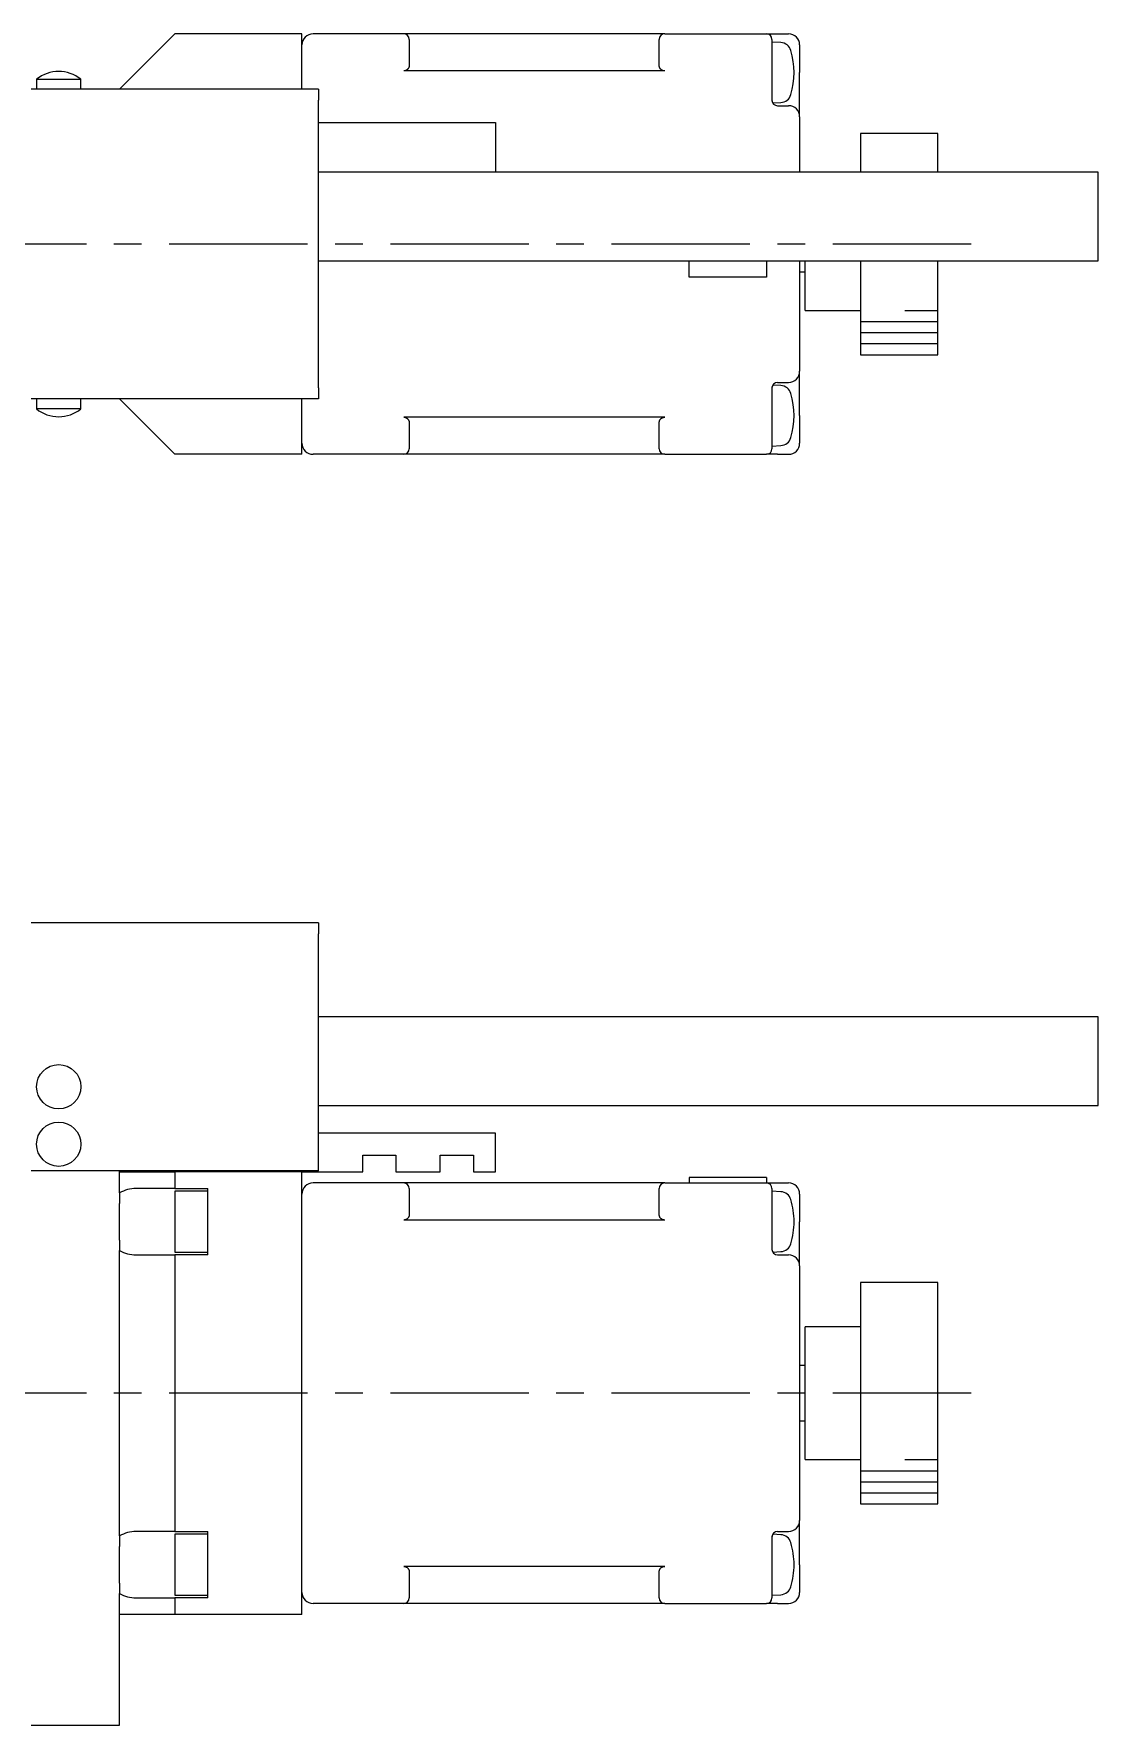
# Model space of a CAD drawing. Extents: x 28 to 598, y 17 to 379.
# Drawn here: x 193.5 to 289.7, y 226.2 to 379 of the extents above; entities that cross this region are included whole.
import ezdxf

# ---------------------------------------------------------------- set-up
doc = ezdxf.new("R2010")
doc.units = 0
doc.header["$LTSCALE"] = 10
doc.linetypes.add('CENTER', pattern=[2, 1.25, -0.25, 0.25, -0.25])
for name, color, linetype in [('1', 7, 'CONTINUOUS'), ('11', 7, 'CONTINUOUS'), ('2', 7, 'CONTINUOUS')]:
    doc.layers.add(name, color=color, linetype=linetype)

msp = doc.modelspace()

# ---------------------------------------------------------------- linework, layer by layer
at = {"layer": '1', "color": 7, "linetype": 'CONTINUOUS'}
for p, q in [((206.250001, 379), (201.250001, 374)), ((217.750001, 379), (206.250001, 379)), ((217.750001, 374), (217.750001, 379)), ((226.950001, 379), (218.750001, 379)), ((250.550001, 379), (226.950001, 379)), ((227.450001, 378.5), (227.450001, 377)), ((250.050001, 377), (250.050001, 378.5)), ((250.550001, 379), (259.750001, 379)), ((259.750001, 379), (260.750001, 379)), ((260.250001, 378.5), (260.250001, 377)), ((261.053725, 378.207879), (260.250001, 378.25)), ((260.750001, 379), (261.750001, 379)), ((262.750001, 378), (262.750001, 375.5)), ((227.435017, 376.026742), (227.428471, 376.00309)), ((227.440394, 376.050687), (227.435017, 376.026742)), ((227.444589, 376.074867), (227.440394, 376.050687)), ((227.447593, 376.099224), (227.444589, 376.074867)), ((227.449399, 376.123698), (227.447593, 376.099224)), ((227.450001, 376.148232), (227.449399, 376.123698)), ((227.450001, 377), (227.450001, 376.148232)), ((250.050001, 376.148232), (250.050001, 377)), ((250.050603, 376.123698), (250.050001, 376.148232)), ((250.052409, 376.099224), (250.050603, 376.123698)), ((250.055413, 376.074867), (250.052409, 376.099224)), ((250.059608, 376.050687), (250.055413, 376.074867)), ((250.064985, 376.026742), (250.059608, 376.050687)), ((250.071531, 376.00309), (250.064985, 376.026742)), ((260.250001, 377), (260.250001, 372.914214)), ((193.750001, 374.897999), (197.749919, 374.897999)), ((193.750001, 374.897999), (193.750001, 374)), ((197.750001, 374), (197.750001, 374.897999)), ((226.974535, 375.648835), (226.950001, 375.648232)), ((250.550001, 375.648232), (226.950001, 375.648232)), ((226.99901, 375.65064), (226.974535, 375.648835)), ((227.023366, 375.653644), (226.99901, 375.65064)), ((227.047546, 375.65784), (227.023366, 375.653644)), ((227.071491, 375.663217), (227.047546, 375.65784)), ((227.095143, 375.669762), (227.071491, 375.663217)), ((227.118446, 375.67746), (227.095143, 375.669762)), ((227.141343, 375.686293), (227.118446, 375.67746)), ((227.163779, 375.696238), (227.141343, 375.686293)), ((227.185699, 375.707272), (227.163779, 375.696238)), ((227.207052, 375.719368), (227.185699, 375.707272)), ((227.227786, 375.732497), (227.207052, 375.719368)), ((227.247851, 375.746629), (227.227786, 375.732497)), ((227.267198, 375.761727), (227.247851, 375.746629)), ((227.285781, 375.777757), (227.267198, 375.761727)), ((227.303554, 375.794679), (227.285781, 375.777757)), ((227.320477, 375.812453), (227.303554, 375.794679)), ((227.336506, 375.831036), (227.320477, 375.812453)), ((227.351605, 375.850383), (227.336506, 375.831036)), ((227.365736, 375.870447), (227.351605, 375.850383)), ((227.378865, 375.891181), (227.365736, 375.870447)), ((227.390962, 375.912534), (227.378865, 375.891181)), ((227.401996, 375.934455), (227.390962, 375.912534)), ((227.411941, 375.956891), (227.401996, 375.934455)), ((227.420773, 375.979787), (227.411941, 375.956891)), ((227.428471, 376.00309), (227.420773, 375.979787)), ((250.079229, 375.979787), (250.071531, 376.00309)), ((250.088061, 375.956891), (250.079229, 375.979787)), ((250.098006, 375.934455), (250.088061, 375.956891)), ((250.10904, 375.912534), (250.098006, 375.934455)), ((250.121137, 375.891181), (250.10904, 375.912534)), ((250.134266, 375.870447), (250.121137, 375.891181)), ((250.148397, 375.850383), (250.134266, 375.870447)), ((250.163496, 375.831036), (250.148397, 375.850383)), ((250.179525, 375.812453), (250.163496, 375.831036)), ((250.196448, 375.794679), (250.179525, 375.812453)), ((250.214222, 375.777757), (250.196448, 375.794679)), ((250.232804, 375.761727), (250.214222, 375.777757)), ((250.252151, 375.746629), (250.232804, 375.761727)), ((250.272216, 375.732497), (250.252151, 375.746629)), ((250.29295, 375.719368), (250.272216, 375.732497)), ((250.314303, 375.707272), (250.29295, 375.719368)), ((250.336223, 375.696238), (250.314303, 375.707272)), ((250.358659, 375.686293), (250.336223, 375.696238)), ((250.381556, 375.67746), (250.358659, 375.686293)), ((250.404859, 375.669762), (250.381556, 375.67746)), ((250.428511, 375.663217), (250.404859, 375.669762)), ((250.452456, 375.65784), (250.428511, 375.663217)), ((250.476636, 375.653644), (250.452456, 375.65784)), ((250.500992, 375.65064), (250.476636, 375.653644)), ((250.525467, 375.648835), (250.500992, 375.65064)), ((250.550001, 375.648232), (250.525467, 375.648835)), ((262.750001, 371.5), (262.750001, 375.5)), ((219.250001, 374), (193.250001, 374)), ((219.250001, 374), (219.250001, 373)), ((219.250001, 347), (219.250001, 373)), ((260.315038, 372.753408), (261.053725, 372.792121)), ((260.750001, 372.5), (261.750001, 372.5)), ((262.750001, 371.5), (262.750001, 366.5)), ((219.250001, 371), (235.250001, 371)), ((235.250001, 371), (235.250001, 366.5)), ((268.250001, 370), (268.250001, 366.5)), ((275.250001, 370), (268.250001, 370)), ((275.250001, 366.5), (275.250001, 370)), ((289.749999, 366.5), (219.250001, 366.5)), ((289.749999, 362.5), (289.749999, 366.5)), ((289.749999, 358.5), (289.749999, 362.5)), ((219.250001, 358.5), (289.749999, 358.5)), ((252.750001, 357), (252.750001, 358.5)), ((259.750001, 358.5), (259.750001, 357)), ((262.750001, 358.5), (262.750001, 348.5)), ((263.250001, 354), (263.250001, 358.5)), ((268.250001, 358.5), (268.250001, 350)), ((275.250001, 350), (275.250001, 358.5)), ((259.750001, 357), (252.750001, 357)), ((262.750001, 357.5), (263.250001, 357.5)), ((263.250001, 354), (268.250001, 354)), ((262.750001, 344.5), (262.750001, 348.5)), ((268.250001, 350), (275.250001, 350)), ((219.250001, 347), (219.250001, 346)), ((260.250001, 347.085786), (260.250001, 343)), ((261.053725, 347.207879), (260.315038, 347.246592)), ((260.750001, 347.5), (261.750001, 347.5)), ((219.250001, 346), (193.250001, 346)), ((193.750001, 346), (193.750001, 345.102001)), ((197.750001, 345.102001), (197.750001, 346)), ((201.250001, 346), (206.250001, 341)), ((217.750001, 341), (217.750001, 346)), ((197.750001, 345.102001), (193.750001, 345.102001)), ((250.550001, 344.351768), (226.950001, 344.351768)), ((226.950001, 344.351768), (226.974535, 344.351165)), ((226.974535, 344.351165), (226.99901, 344.34936)), ((226.99901, 344.34936), (227.023366, 344.346356)), ((227.023366, 344.346356), (227.047546, 344.34216)), ((227.047546, 344.34216), (227.071491, 344.336783)), ((227.071491, 344.336783), (227.095143, 344.330238)), ((227.095143, 344.330238), (227.118446, 344.32254)), ((227.118446, 344.32254), (227.141343, 344.313707)), ((227.141343, 344.313707), (227.163779, 344.303762)), ((227.163779, 344.303762), (227.185699, 344.292728)), ((227.185699, 344.292728), (227.207052, 344.280632)), ((227.207052, 344.280632), (227.227786, 344.267503)), ((227.227786, 344.267503), (227.247851, 344.253371)), ((227.247851, 344.253371), (227.267198, 344.238273)), ((227.267198, 344.238273), (227.285781, 344.222243)), ((227.285781, 344.222243), (227.303554, 344.205321)), ((227.303554, 344.205321), (227.320477, 344.187547)), ((227.320477, 344.187547), (227.336506, 344.168964)), ((227.336506, 344.168964), (227.351605, 344.149617)), ((227.351605, 344.149617), (227.365736, 344.129553)), ((227.365736, 344.129553), (227.378865, 344.108819)), ((227.378865, 344.108819), (227.390962, 344.087466)), ((227.390962, 344.087466), (227.401996, 344.065545)), ((227.401996, 344.065545), (227.411941, 344.043109)), ((227.411941, 344.043109), (227.420773, 344.020213)), ((227.420773, 344.020213), (227.428471, 343.99691)), ((227.428471, 343.99691), (227.435017, 343.973258)), ((227.435017, 343.973258), (227.440394, 343.949313)), ((227.440394, 343.949313), (227.444589, 343.925133)), ((227.444589, 343.925133), (227.447593, 343.900776)), ((250.052409, 343.900776), (250.055413, 343.925133)), ((250.055413, 343.925133), (250.059608, 343.949313)), ((250.059608, 343.949313), (250.064985, 343.973258)), ((250.064985, 343.973258), (250.071531, 343.99691)), ((250.071531, 343.99691), (250.079229, 344.020213)), ((250.079229, 344.020213), (250.088061, 344.043109)), ((250.088061, 344.043109), (250.098006, 344.065545)), ((250.098006, 344.065545), (250.10904, 344.087466)), ((250.10904, 344.087466), (250.121137, 344.108819)), ((250.121137, 344.108819), (250.134266, 344.129553)), ((250.134266, 344.129553), (250.148397, 344.149617)), ((250.148397, 344.149617), (250.163496, 344.168964)), ((250.163496, 344.168964), (250.179525, 344.187547)), ((250.179525, 344.187547), (250.196448, 344.205321)), ((250.196448, 344.205321), (250.214222, 344.222243)), ((250.214222, 344.222243), (250.232804, 344.238273)), ((250.232804, 344.238273), (250.252151, 344.253371)), ((250.252151, 344.253371), (250.272216, 344.267503)), ((250.272216, 344.267503), (250.29295, 344.280632)), ((250.29295, 344.280632), (250.314303, 344.292728)), ((250.314303, 344.292728), (250.336223, 344.303762)), ((250.336223, 344.303762), (250.358659, 344.313707)), ((250.358659, 344.313707), (250.381556, 344.32254)), ((250.381556, 344.32254), (250.404859, 344.330238)), ((250.404859, 344.330238), (250.428511, 344.336783)), ((250.428511, 344.336783), (250.452456, 344.34216)), ((250.452456, 344.34216), (250.476636, 344.346356)), ((250.476636, 344.346356), (250.500992, 344.34936)), ((250.500992, 344.34936), (250.525467, 344.351165)), ((250.525467, 344.351165), (250.550001, 344.351768)), ((262.750001, 344.5), (262.750001, 342)), ((227.447593, 343.900776), (227.449399, 343.876302)), ((227.449399, 343.876302), (227.450001, 343.851768)), ((227.450001, 343.851768), (227.450001, 343)), ((227.450001, 343), (227.450001, 341.5)), ((250.050001, 343.851768), (250.050603, 343.876302)), ((250.050001, 343), (250.050001, 343.851768)), ((250.050001, 341.5), (250.050001, 343)), ((250.050603, 343.876302), (250.052409, 343.900776)), ((260.250001, 343), (260.250001, 341.5)), ((217.750001, 341), (206.250001, 341)), ((226.950001, 341), (218.750001, 341)), ((250.550001, 341), (226.950001, 341)), ((250.550001, 341), (259.750001, 341)), ((260.750001, 341), (259.750001, 341)), ((260.250001, 341.75), (261.053725, 341.792121)), ((260.750001, 341), (261.750001, 341)), ((219.250001, 298.65), (193.250001, 298.65)), ((219.250001, 298.65), (219.250001, 297.65)), ((219.250001, 276.25), (219.250001, 297.65)), ((289.749999, 290.15), (219.250001, 290.15)), ((289.749999, 282.15), (289.749999, 290.15)), ((219.250001, 282.15), (289.749999, 282.15)), ((235.250001, 279.65), (219.250001, 279.65)), ((235.250001, 276.15), (235.250001, 279.65)), ((223.250001, 277.65), (226.250001, 277.65)), ((223.250001, 276.15), (223.250001, 277.65)), ((226.250001, 277.65), (226.250001, 276.15)), ((230.250001, 277.65), (233.250001, 277.65)), ((230.250001, 276.15), (230.250001, 277.65)), ((233.250001, 277.65), (233.250001, 276.15)), ((219.250001, 276.25), (193.250001, 276.25)), ((201.250001, 276.15), (201.250001, 276.25)), ((201.250001, 274.248076), (201.250001, 276.15)), ((201.250001, 276.15), (206.250001, 276.15)), ((206.250001, 276.15), (206.250001, 274.65)), ((217.750001, 276.15), (206.250001, 276.15)), ((207.250001, 276.15), (207.250001, 276.25)), ((217.750001, 236.15), (217.750001, 276.15)), ((217.750001, 276.15), (223.250001, 276.15)), ((226.950001, 275.15), (218.750001, 275.15)), ((226.250001, 276.15), (230.250001, 276.15)), ((250.550001, 275.15), (226.950001, 275.15)), ((233.250001, 276.15), (235.250001, 276.15)), ((250.550001, 275.15), (259.750001, 275.15)), ((252.750001, 275.65), (252.750001, 275.15)), ((259.750001, 275.65), (252.750001, 275.65)), ((259.750001, 275.65), (259.750001, 275.15)), ((259.750001, 275.15), (260.750001, 275.15)), ((260.750001, 275.15), (261.750001, 275.15)), ((201.250001, 274.248076), (201.250001, 273.308312)), ((206.250001, 274.65), (202.750001, 274.65)), ((206.250001, 274.65), (209.250001, 274.65)), ((206.250001, 274.4), (206.250001, 271.65)), ((206.250001, 274.4), (206.250001, 268.9)), ((209.250001, 274.4), (206.250001, 274.4)), ((209.250001, 268.65), (209.250001, 274.65)), ((227.450001, 274.65), (227.450001, 273.15)), ((250.050001, 273.15), (250.050001, 274.65)), ((260.250001, 274.65), (260.250001, 273.15)), ((261.053725, 274.357879), (260.250001, 274.4)), ((262.750001, 274.15), (262.750001, 271.65)), ((201.250001, 269.991688), (201.250001, 273.308312)), ((227.401996, 272.084455), (227.390962, 272.062534)), ((227.411941, 272.106891), (227.401996, 272.084455)), ((227.420773, 272.129787), (227.411941, 272.106891)), ((227.428471, 272.15309), (227.420773, 272.129787)), ((227.435017, 272.176742), (227.428471, 272.15309)), ((227.440394, 272.200687), (227.435017, 272.176742)), ((227.444589, 272.224867), (227.440394, 272.200687)), ((227.447593, 272.249224), (227.444589, 272.224867)), ((227.449399, 272.273698), (227.447593, 272.249224)), ((227.450001, 272.298232), (227.449399, 272.273698)), ((227.450001, 273.15), (227.450001, 272.298232)), ((250.050001, 272.298232), (250.050001, 273.15)), ((250.050603, 272.273698), (250.050001, 272.298232)), ((250.052409, 272.249224), (250.050603, 272.273698)), ((250.055413, 272.224867), (250.052409, 272.249224)), ((250.059608, 272.200687), (250.055413, 272.224867)), ((250.064985, 272.176742), (250.059608, 272.200687)), ((250.071531, 272.15309), (250.064985, 272.176742)), ((250.079229, 272.129787), (250.071531, 272.15309)), ((250.088061, 272.106891), (250.079229, 272.129787)), ((250.098006, 272.084455), (250.088061, 272.106891)), ((250.10904, 272.062534), (250.098006, 272.084455)), ((260.250001, 273.15), (260.250001, 269.064214)), ((206.250001, 271.65), (206.250001, 268.9)), ((226.974535, 271.798835), (226.950001, 271.798232)), ((250.550001, 271.798232), (226.950001, 271.798232)), ((226.99901, 271.80064), (226.974535, 271.798835)), ((227.023366, 271.803644), (226.99901, 271.80064)), ((227.047546, 271.80784), (227.023366, 271.803644)), ((227.071491, 271.813217), (227.047546, 271.80784)), ((227.095143, 271.819762), (227.071491, 271.813217)), ((227.118446, 271.82746), (227.095143, 271.819762)), ((227.141343, 271.836293), (227.118446, 271.82746)), ((227.163779, 271.846238), (227.141343, 271.836293)), ((227.185699, 271.857272), (227.163779, 271.846238)), ((227.207052, 271.869368), (227.185699, 271.857272)), ((227.227786, 271.882497), (227.207052, 271.869368)), ((227.247851, 271.896629), (227.227786, 271.882497)), ((227.267198, 271.911727), (227.247851, 271.896629)), ((227.285781, 271.927757), (227.267198, 271.911727)), ((227.303554, 271.944679), (227.285781, 271.927757)), ((227.320477, 271.962453), (227.303554, 271.944679)), ((227.336506, 271.981036), (227.320477, 271.962453)), ((227.351605, 272.000383), (227.336506, 271.981036)), ((227.365736, 272.020447), (227.351605, 272.000383)), ((227.378865, 272.041181), (227.365736, 272.020447)), ((227.390962, 272.062534), (227.378865, 272.041181)), ((250.121137, 272.041181), (250.10904, 272.062534)), ((250.134266, 272.020447), (250.121137, 272.041181)), ((250.148397, 272.000383), (250.134266, 272.020447)), ((250.163496, 271.981036), (250.148397, 272.000383)), ((250.179525, 271.962453), (250.163496, 271.981036)), ((250.196448, 271.944679), (250.179525, 271.962453)), ((250.214222, 271.927757), (250.196448, 271.944679)), ((250.232804, 271.911727), (250.214222, 271.927757)), ((250.252151, 271.896629), (250.232804, 271.911727)), ((250.272216, 271.882497), (250.252151, 271.896629)), ((250.29295, 271.869368), (250.272216, 271.882497)), ((250.314303, 271.857272), (250.29295, 271.869368)), ((250.336223, 271.846238), (250.314303, 271.857272)), ((250.358659, 271.836293), (250.336223, 271.846238)), ((250.381556, 271.82746), (250.358659, 271.836293)), ((250.404859, 271.819762), (250.381556, 271.82746)), ((250.428511, 271.813217), (250.404859, 271.819762)), ((250.452456, 271.80784), (250.428511, 271.813217)), ((250.476636, 271.803644), (250.452456, 271.80784)), ((250.500992, 271.80064), (250.476636, 271.803644)), ((250.525467, 271.798835), (250.500992, 271.80064)), ((250.550001, 271.798232), (250.525467, 271.798835)), ((262.750001, 267.65), (262.750001, 271.65)), ((201.250001, 269.991688), (201.250001, 269.051924)), ((201.250001, 243.248076), (201.250001, 269.051924)), ((202.750001, 268.65), (206.250001, 268.65)), ((206.250001, 268.9), (209.250001, 268.9)), ((206.250001, 268.65), (206.250001, 243.65)), ((209.250001, 268.65), (206.250001, 268.65)), ((260.315038, 268.903408), (261.053725, 268.942121)), ((260.750001, 268.65), (261.750001, 268.65)), ((262.750001, 267.65), (262.750001, 244.65)), ((268.250001, 266.15), (268.250001, 256.15)), ((275.250001, 266.15), (268.250001, 266.15)), ((275.250001, 256.15), (275.250001, 266.15)), ((263.250001, 256.15), (263.250001, 262.15)), ((268.250001, 262.15), (263.250001, 262.15)), ((263.250001, 258.65), (262.750001, 258.65)), ((263.250001, 250.15), (263.250001, 256.15)), ((268.250001, 256.15), (268.250001, 246.15)), ((275.250001, 246.15), (275.250001, 256.15)), ((262.750001, 253.65), (263.250001, 253.65)), ((263.250001, 250.15), (268.250001, 250.15)), ((268.250001, 246.15), (275.250001, 246.15)), ((262.750001, 240.65), (262.750001, 244.65)), ((201.250001, 243.248076), (201.250001, 242.308312)), ((206.250001, 243.65), (202.750001, 243.65)), ((206.250001, 243.65), (209.250001, 243.65)), ((206.250001, 243.4), (206.250001, 240.65)), ((206.250001, 243.4), (206.250001, 237.9)), ((209.250001, 243.4), (206.250001, 243.4)), ((209.250001, 237.65), (209.250001, 243.65)), ((260.250001, 243.235786), (260.250001, 239.15)), ((261.053725, 243.357879), (260.315038, 243.396592)), ((260.750001, 243.65), (261.750001, 243.65)), ((201.250001, 238.991688), (201.250001, 242.308312)), ((206.250001, 240.65), (206.250001, 237.9)), ((250.550001, 240.501768), (226.950001, 240.501768)), ((226.950001, 240.501768), (226.974535, 240.501165)), ((226.974535, 240.501165), (226.99901, 240.49936)), ((226.99901, 240.49936), (227.023366, 240.496356)), ((227.023366, 240.496356), (227.047546, 240.49216)), ((227.047546, 240.49216), (227.071491, 240.486783)), ((227.071491, 240.486783), (227.095143, 240.480238)), ((227.095143, 240.480238), (227.118446, 240.47254)), ((227.118446, 240.47254), (227.141343, 240.463707)), ((227.141343, 240.463707), (227.163779, 240.453762)), ((227.163779, 240.453762), (227.185699, 240.442728)), ((227.185699, 240.442728), (227.207052, 240.430632)), ((227.207052, 240.430632), (227.227786, 240.417503)), ((227.227786, 240.417503), (227.247851, 240.403371)), ((227.247851, 240.403371), (227.267198, 240.388273)), ((227.267198, 240.388273), (227.285781, 240.372243)), ((227.285781, 240.372243), (227.303554, 240.355321)), ((227.303554, 240.355321), (227.320477, 240.337547)), ((227.320477, 240.337547), (227.336506, 240.318964)), ((227.336506, 240.318964), (227.351605, 240.299617)), ((227.351605, 240.299617), (227.365736, 240.279553)), ((227.365736, 240.279553), (227.378865, 240.258819)), ((227.378865, 240.258819), (227.390962, 240.237466)), ((227.390962, 240.237466), (227.401996, 240.215545)), ((227.401996, 240.215545), (227.411941, 240.193109)), ((227.411941, 240.193109), (227.420773, 240.170213)), ((227.420773, 240.170213), (227.428471, 240.14691)), ((227.428471, 240.14691), (227.435017, 240.123258)), ((227.435017, 240.123258), (227.440394, 240.099313)), ((227.440394, 240.099313), (227.444589, 240.075133)), ((227.444589, 240.075133), (227.447593, 240.050776)), ((227.447593, 240.050776), (227.449399, 240.026302)), ((227.449399, 240.026302), (227.450001, 240.001768)), ((227.450001, 240.001768), (227.450001, 239.15)), ((250.050001, 240.001768), (250.050603, 240.026302)), ((250.050001, 239.15), (250.050001, 240.001768)), ((250.050603, 240.026302), (250.052409, 240.050776)), ((250.052409, 240.050776), (250.055413, 240.075133)), ((250.055413, 240.075133), (250.059608, 240.099313)), ((250.059608, 240.099313), (250.064985, 240.123258)), ((250.064985, 240.123258), (250.071531, 240.14691)), ((250.071531, 240.14691), (250.079229, 240.170213)), ((250.079229, 240.170213), (250.088061, 240.193109)), ((250.088061, 240.193109), (250.098006, 240.215545)), ((250.098006, 240.215545), (250.10904, 240.237466)), ((250.10904, 240.237466), (250.121137, 240.258819)), ((250.121137, 240.258819), (250.134266, 240.279553)), ((250.134266, 240.279553), (250.148397, 240.299617)), ((250.148397, 240.299617), (250.163496, 240.318964)), ((250.163496, 240.318964), (250.179525, 240.337547)), ((250.179525, 240.337547), (250.196448, 240.355321)), ((250.196448, 240.355321), (250.214222, 240.372243)), ((250.214222, 240.372243), (250.232804, 240.388273)), ((250.232804, 240.388273), (250.252151, 240.403371)), ((250.252151, 240.403371), (250.272216, 240.417503)), ((250.272216, 240.417503), (250.29295, 240.430632)), ((250.29295, 240.430632), (250.314303, 240.442728)), ((250.314303, 240.442728), (250.336223, 240.453762)), ((250.336223, 240.453762), (250.358659, 240.463707)), ((250.358659, 240.463707), (250.381556, 240.47254)), ((250.381556, 240.47254), (250.404859, 240.480238)), ((250.404859, 240.480238), (250.428511, 240.486783)), ((250.428511, 240.486783), (250.452456, 240.49216)), ((250.452456, 240.49216), (250.476636, 240.496356)), ((250.476636, 240.496356), (250.500992, 240.49936)), ((250.500992, 240.49936), (250.525467, 240.501165)), ((250.525467, 240.501165), (250.550001, 240.501768)), ((262.750001, 240.65), (262.750001, 238.15)), ((201.250001, 238.991688), (201.250001, 238.051924)), ((227.450001, 239.15), (227.450001, 237.65)), ((250.050001, 237.65), (250.050001, 239.15)), ((260.250001, 239.15), (260.250001, 237.65)), ((201.250001, 236.15), (201.250001, 238.051924)), ((202.750001, 237.65), (206.250001, 237.65)), ((206.250001, 237.9), (209.250001, 237.9)), ((206.250001, 237.65), (206.250001, 236.15)), ((209.250001, 237.65), (206.250001, 237.65)), ((226.950001, 237.15), (218.750001, 237.15)), ((250.550001, 237.15), (226.950001, 237.15)), ((250.550001, 237.15), (259.750001, 237.15)), ((260.750001, 237.15), (259.750001, 237.15)), ((260.250001, 237.9), (261.053725, 237.942121)), ((260.750001, 237.15), (261.750001, 237.15)), ((206.250001, 236.15), (201.250001, 236.15)), ((201.250001, 226.15), (201.250001, 236.15)), ((217.750001, 236.15), (206.250001, 236.15)), ((193.250001, 226.15), (201.250001, 226.15))]:
    msp.add_line(p, q, dxfattribs=at)
for centre in [(195.750001, 283.85), (195.750001, 278.65)]:
    msp.add_circle(centre, 2, dxfattribs=at)
for centre, radius, start, end in [((218.750001, 378), 1, 90, 180), ((226.950001, 378.5), 0.5, 0, 90), ((250.550001, 378.5), 0.5, 90, 180), ((259.750001, 378.5), 0.5, 0, 90), ((261.001389, 377.209249), 1, 16.551336, 87.000028), ((261.750001, 378), 1, 0, 90), ((255.250001, 375.5), 7, 343.448632, 16.551368), ((195.750001, 372.4), 3.2, 51.317813, 128.682187), ((260.750001, 373), 0.5, 180, 270), ((261.001389, 373.790751), 1, 272.999972, 343.448664), ((261.750001, 371.5), 1, 0, 90), ((261.750001, 348.5), 1, 270, 0), ((260.750001, 347), 0.5, 90, 180), ((261.001389, 346.209249), 1, 16.551336, 87.000028), ((255.250001, 344.5), 7, 343.448632, 16.551368), ((195.750001, 347.6), 3.2, 231.317813, 270), ((195.750001, 347.6), 3.2, 270, 308.682187), ((261.001389, 342.790751), 1, 272.999972, 343.448664), ((218.750001, 342), 1, 180, 270), ((226.950001, 341.5), 0.5, 270, 0), ((250.550001, 341.5), 0.5, 180, 270), ((259.750001, 341.5), 0.5, 270, 0), ((261.750001, 342), 1, 270, 0), ((218.750001, 274.15), 1, 90, 180), ((226.950001, 274.65), 0.5, 0, 90), ((250.550001, 274.65), 0.5, 90, 180), ((259.750001, 274.65), 0.5, 0, 90), ((261.750001, 274.15), 1, 0, 90), ((202.750001, 271.65), 3, 90, 120), ((261.001389, 273.359249), 1, 16.551336, 87.000028), ((255.250001, 271.65), 7, 0, 16.551368), ((255.250001, 271.65), 7, 343.448632, 0), ((202.750001, 271.65), 3, 240, 270), ((260.750001, 269.15), 0.5, 180, 270), ((261.001389, 269.940751), 1, 272.999972, 343.448664), ((261.750001, 267.65), 1, 0, 90), ((261.750001, 244.65), 1, 270, 0), ((202.750001, 240.65), 3, 90, 120), ((260.750001, 243.15), 0.5, 90, 180), ((261.001389, 242.359249), 1, 16.551336, 87.000028), ((255.250001, 240.65), 7, 0, 16.551368), ((255.250001, 240.65), 7, 343.448632, 0), ((261.001389, 238.940751), 1, 272.999972, 343.448664), ((202.750001, 240.65), 3, 240, 270), ((218.750001, 238.15), 1, 180, 270), ((226.950001, 237.65), 0.5, 270, 0), ((250.550001, 237.65), 0.5, 180, 270), ((259.750001, 237.65), 0.5, 270, 0), ((261.750001, 238.15), 1, 270, 0)]:
    msp.add_arc(centre, radius, start, end, dxfattribs=at)
at = {"layer": '11', "color": 4, "linetype": 'CENTER'}
for p, q in [((278.250001, 360), (82.250001, 360)), ((278.250001, 256.15), (82.250001, 256.15))]:
    msp.add_line(p, q, dxfattribs=at)
at = {"layer": '2', "color": 4, "linetype": 'CONTINUOUS'}
for p, q in [((272.250001, 354), (275.250001, 354)), ((268.250001, 353), (275.250001, 353)), ((268.250001, 352), (275.250001, 352)), ((268.250001, 351), (275.250001, 351)), ((268.250001, 249.15), (275.250001, 249.15)), ((272.250001, 250.15), (275.250001, 250.15)), ((268.250001, 248.15), (275.250001, 248.15)), ((268.250001, 247.15), (275.250001, 247.15))]:
    msp.add_line(p, q, dxfattribs=at)

doc.saveas('drawing.dxf')
